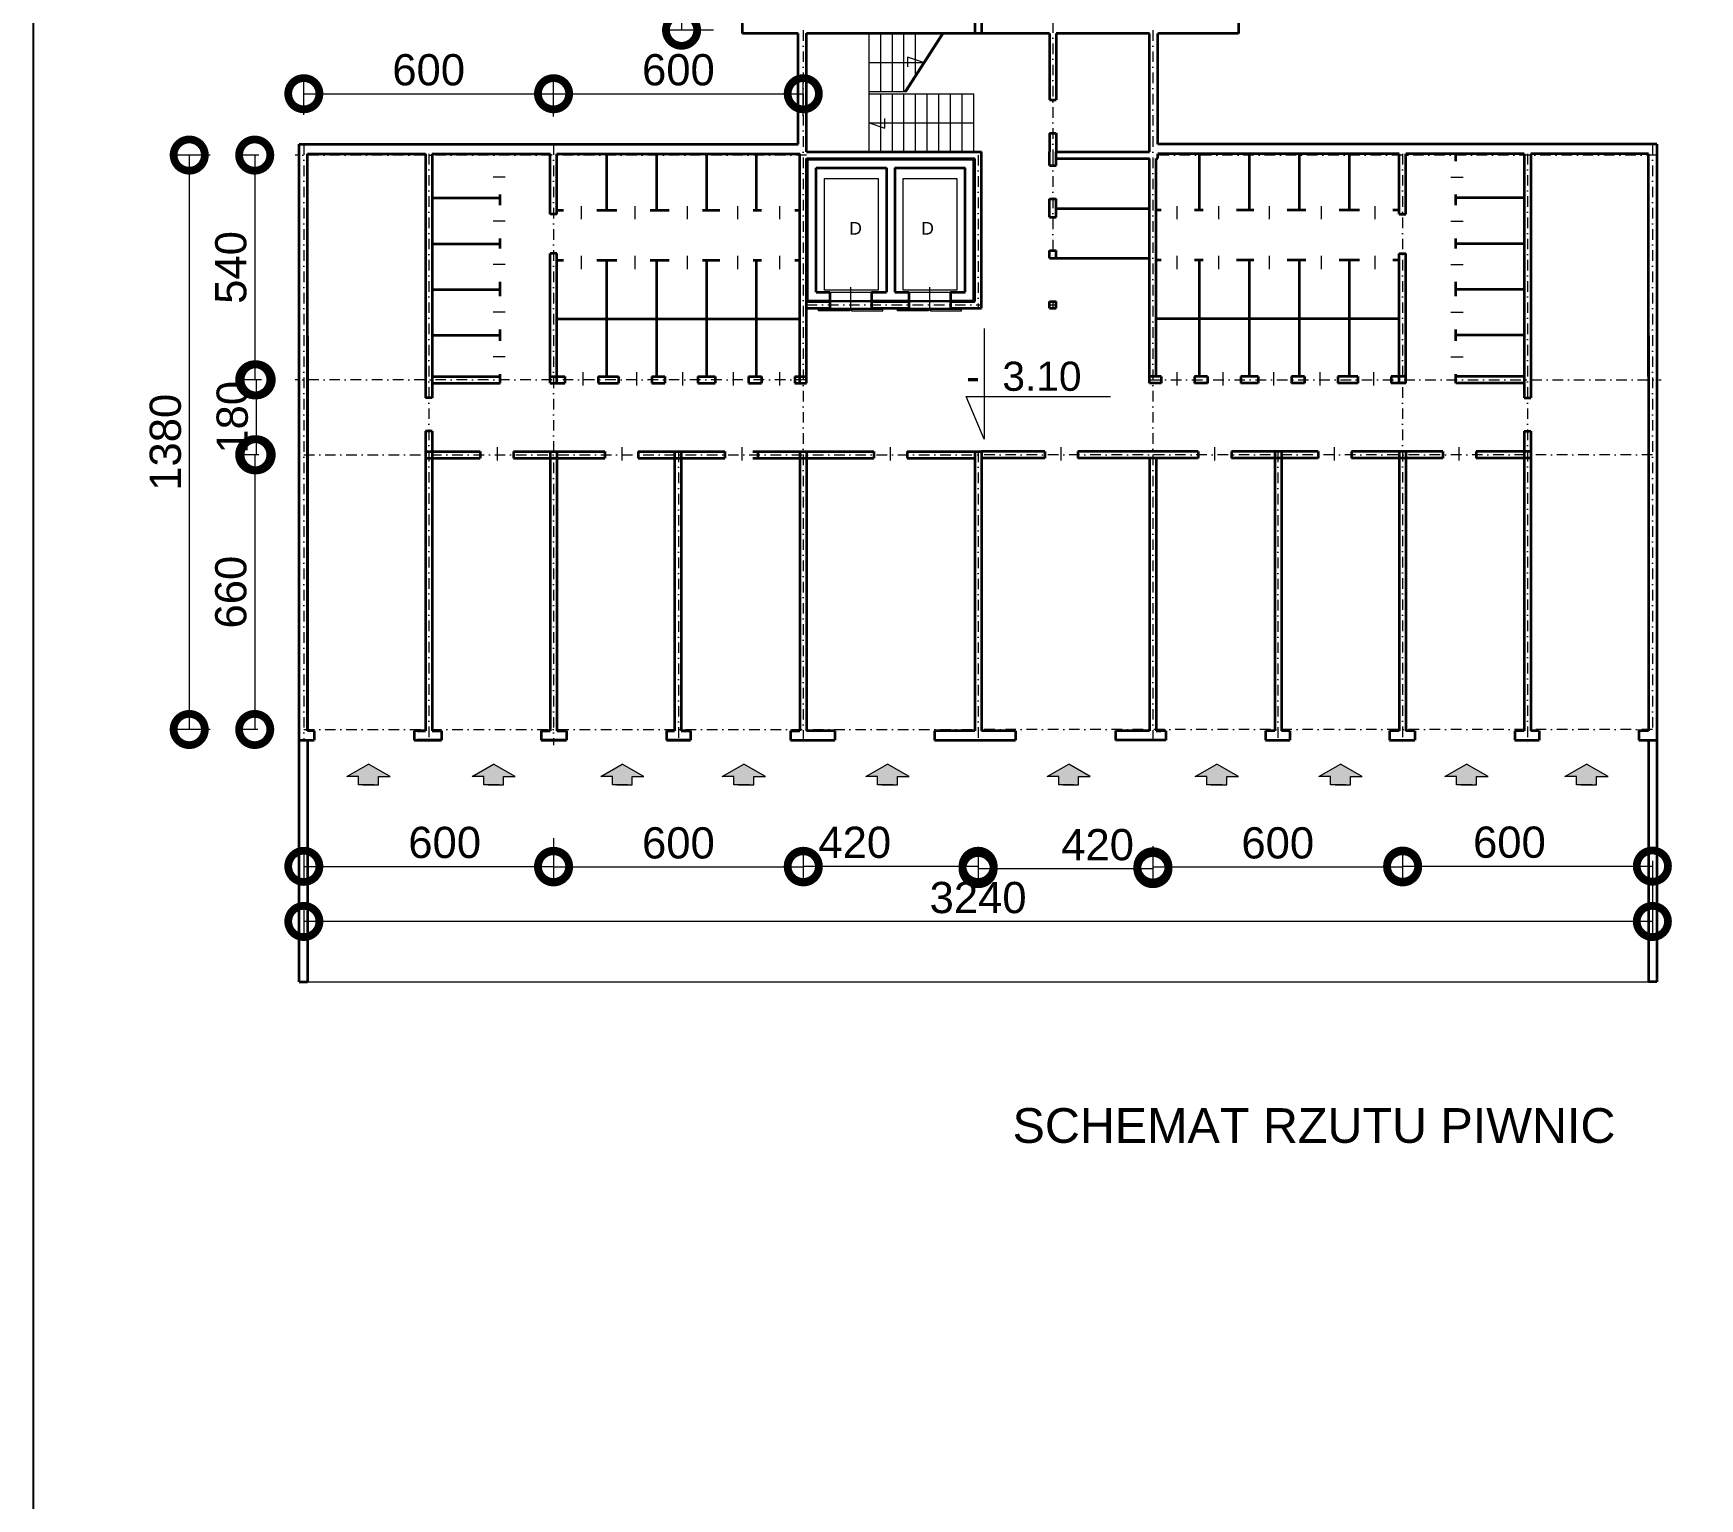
# Model space of a CAD drawing. Header units: millimetres. Extents: x 1319 to 32981, y -1505 to 15285.
# Drawn here: x 22990 to 25392, y 11780 to 13892 of the extents above; entities that cross this region are included whole.
import ezdxf

# ---------------------------------------------------------------- set-up
doc = ezdxf.new("R2010")
doc.units = ezdxf.units.MM
doc.header["$MEASUREMENT"] = 0
doc.header["$PDMODE"] = 2
doc.linetypes.add('DASHDOTX2', pattern=[50.8, 25.4, -12.7, 0, -12.7])
doc.layers.get('0').update_dxf_attribs({"lineweight": 5})
for name, color, linetype, lineweight in [('Okna c.', 7, 'Continuous', 5), ('OPIS', 7, 'Continuous', 9), ('Osie', 1, 'DASHDOTX2', 5), ('Scianki', 34, 'Continuous', 25), ('Urządzenia', 160, 'Continuous', 5), ('Wymiary', 102, 'Continuous', 9), ('Ściany k.', 7, 'Continuous', 35)]:
    doc.layers.add(name, color=color, linetype=linetype, lineweight=lineweight)
doc.layers.add('Ramka', color=7, linetype='Continuous', plot=False)
doc.styles.get("Standard").update_dxf_attribs({"font": 'ARIAL.TTF'})
doc.dimstyles.new('ISO-25', dxfattribs={"dimscale": 20, "dimtxt": 2.5, "dimasz": 5, "dimexe": 1.25, "dimexo": 0.625, "dimtad": 1, "dimtxsty": 'Standard', "dimblk": 'DOTSMALL', "dimcen": 2.5, "dimadec": 0, "dimazin": 0, "dimtfac": 1, "dimtmove": 0, "dimatfit": 3, "dimfxl": 0, "dimarcsym": 0})

# ---------------------------------------------------------------- blocks, each defined once
blk = doc.blocks.new('_DotSmall')
at = {"color": 0, "const_width": 0.5}
blk.add_lwpolyline([(-0.0625, 0, 1), (0.0625, 0, 1)], format="xyb", close=True, dxfattribs=at)
blk = doc.blocks.new('*D90')
at = {"layer": 'Defpoints', "color": 0}
for p in [(36449.5, 11381), (36388.3, 10781), (36483.8, 10781)]:
    blk.add_point(p, dxfattribs=at)
at = {"layer": 'Wymiary', "color": 0, "lineweight": -2}
for p, q in [((36430.7, 11381), (36350.8, 11381)), ((36388.3, 11381), (36388.3, 10781)), ((36465, 10781), (36350.8, 10781))]:
    blk.add_line(p, q, dxfattribs=at)
at = {"layer": 'Wymiary', "color": 0, "lineweight": -2, "xscale": 150, "yscale": 150, "zscale": 150}
for p, rotation in [((36388.3, 11381), 90), ((36388.3, 10781), 270)]:
    blk.add_blockref('_DotSmall', p, dxfattribs=dict(at, rotation=rotation))
at = {"layer": 'Wymiary', "color": 0, "insert": (36331.3, 11081), "char_height": 75, "attachment_point": 5, "rotation": 90}
blk.add_mtext('600', dxfattribs=at)
blk = doc.blocks.new('*D92')
at = {"layer": 'Defpoints', "color": 0}
for p in [(36080.7, 10628.4), (35480.7, 10558.8), (36080.7, 10554.8)]:
    blk.add_point(p, dxfattribs=at)
at = {"layer": 'Wymiary', "color": 0, "lineweight": -2}
for p, q in [((35480.7, 10577.5), (35480.7, 10665.9)), ((36080.7, 10573.5), (36080.7, 10665.9)), ((35480.7, 10628.4), (36080.7, 10628.4))]:
    blk.add_line(p, q, dxfattribs=at)
at = {"layer": 'Wymiary', "color": 0, "lineweight": -2, "xscale": 150, "yscale": 150, "zscale": 150, "rotation": 180}
blk.add_blockref('_DotSmall', (35480.7, 10628.4), dxfattribs=at)
at = {"layer": 'Wymiary', "color": 0, "lineweight": -2, "xscale": 150, "yscale": 150, "zscale": 150}
blk.add_blockref('_DotSmall', (36080.7, 10628.4), dxfattribs=at)
at = {"layer": 'Wymiary', "color": 0, "insert": (35780.7, 10685.5), "char_height": 75, "attachment_point": 5}
blk.add_mtext('600', dxfattribs=at)
blk = doc.blocks.new('*D93')
at = {"layer": 'Defpoints', "color": 0}
for p in [(36680.7, 10628.4), (36080.7, 10554.8), (36680.7, 10556.8)]:
    blk.add_point(p, dxfattribs=at)
at = {"layer": 'Wymiary', "color": 0, "lineweight": -2}
for p, q in [((36080.7, 10573.5), (36080.7, 10665.9)), ((36680.7, 10575.5), (36680.7, 10665.9)), ((36080.7, 10628.4), (36680.7, 10628.4))]:
    blk.add_line(p, q, dxfattribs=at)
at = {"layer": 'Wymiary', "color": 0, "lineweight": -2, "xscale": 150, "yscale": 150, "zscale": 150, "rotation": 180}
blk.add_blockref('_DotSmall', (36080.7, 10628.4), dxfattribs=at)
at = {"layer": 'Wymiary', "color": 0, "lineweight": -2, "xscale": 150, "yscale": 150, "zscale": 150}
blk.add_blockref('_DotSmall', (36680.7, 10628.4), dxfattribs=at)
at = {"layer": 'Wymiary', "color": 0, "insert": (36380.7, 10685.5), "char_height": 75, "attachment_point": 5}
blk.add_mtext('600', dxfattribs=at)
blk = doc.blocks.new('*D94')
at = {"layer": 'Defpoints', "color": 0}
for p in [(36080.7, 8859.1), (35480.7, 8831.4), (36080.7, 8772.2)]:
    blk.add_point(p, dxfattribs=at)
at = {"layer": 'Wymiary', "color": 0, "lineweight": -2}
for p, q in [((35480.7, 8812.6), (35480.7, 8734.7)), ((36080.7, 8840.3), (36080.7, 8734.7)), ((35480.7, 8772.2), (36080.7, 8772.2))]:
    blk.add_line(p, q, dxfattribs=at)
at = {"layer": 'Wymiary', "color": 0, "lineweight": -2, "xscale": 150, "yscale": 150, "zscale": 150, "rotation": 180}
blk.add_blockref('_DotSmall', (35480.7, 8772.2), dxfattribs=at)
at = {"layer": 'Wymiary', "color": 0, "lineweight": -2, "xscale": 150, "yscale": 150, "zscale": 150}
blk.add_blockref('_DotSmall', (36080.7, 8772.2), dxfattribs=at)
at = {"layer": 'Wymiary', "color": 0, "insert": (35819.1, 8829.2), "char_height": 75, "attachment_point": 5}
blk.add_mtext('600', dxfattribs=at)
blk = doc.blocks.new('*D95')
at = {"layer": 'Defpoints', "color": 0}
for p in [(38720.7, 8746.5), (35480.7, 8704.8), (35480.7, 8639.8)]:
    blk.add_point(p, dxfattribs=at)
at = {"layer": 'Wymiary', "color": 0, "lineweight": -2}
for p, q in [((38720.7, 8727.8), (38720.7, 8602.3)), ((35480.7, 8686.1), (35480.7, 8602.3)), ((38720.7, 8639.8), (35480.7, 8639.8))]:
    blk.add_line(p, q, dxfattribs=at)
at = {"layer": 'Wymiary', "color": 0, "lineweight": -2, "xscale": 150, "yscale": 150, "zscale": 150, "rotation": 180}
blk.add_blockref('_DotSmall', (35480.7, 8639.8), dxfattribs=at)
at = {"layer": 'Wymiary', "color": 0, "lineweight": -2, "xscale": 150, "yscale": 150, "zscale": 150}
blk.add_blockref('_DotSmall', (38720.7, 8639.8), dxfattribs=at)
at = {"layer": 'Wymiary', "color": 0, "insert": (37100.7, 8696.8), "char_height": 75, "attachment_point": 5}
blk.add_mtext('3240', dxfattribs=at)
blk = doc.blocks.new('*D96')
at = {"layer": 'Defpoints', "color": 0}
for p in [(36680.7, 8837.6), (37100.7, 8837.6), (37100.7, 8772.3)]:
    blk.add_point(p, dxfattribs=at)
at = {"layer": 'Wymiary', "color": 0, "lineweight": -2}
for p, q in [((36680.7, 8818.8), (36680.7, 8734.8)), ((37100.7, 8818.9), (37100.7, 8734.8)), ((36680.7, 8772.3), (37100.7, 8772.3))]:
    blk.add_line(p, q, dxfattribs=at)
at = {"layer": 'Wymiary', "color": 0, "lineweight": -2, "xscale": 150, "yscale": 150, "zscale": 150, "rotation": 180}
blk.add_blockref('_DotSmall', (36680.7, 8772.3), dxfattribs=at)
at = {"layer": 'Wymiary', "color": 0, "lineweight": -2, "xscale": 150, "yscale": 150, "zscale": 150}
blk.add_blockref('_DotSmall', (37100.7, 8772.3), dxfattribs=at)
at = {"layer": 'Wymiary', "color": 0, "insert": (36804.4, 8829.4), "char_height": 75, "attachment_point": 5}
blk.add_mtext('420', dxfattribs=at)
blk = doc.blocks.new('*D97')
at = {"layer": 'Defpoints', "color": 0}
for p in [(36080.7, 8859.1), (36680.7, 8837.6), (36680.7, 8771)]:
    blk.add_point(p, dxfattribs=at)
at = {"layer": 'Wymiary', "color": 0, "lineweight": -2}
for p, q in [((36080.7, 8840.3), (36080.7, 8733.5)), ((36680.7, 8818.8), (36680.7, 8733.5)), ((36080.7, 8771), (36680.7, 8771))]:
    blk.add_line(p, q, dxfattribs=at)
at = {"layer": 'Wymiary', "color": 0, "lineweight": -2, "xscale": 150, "yscale": 150, "zscale": 150, "rotation": 180}
blk.add_blockref('_DotSmall', (36080.7, 8771), dxfattribs=at)
at = {"layer": 'Wymiary', "color": 0, "lineweight": -2, "xscale": 150, "yscale": 150, "zscale": 150}
blk.add_blockref('_DotSmall', (36680.7, 8771), dxfattribs=at)
at = {"layer": 'Wymiary', "color": 0, "insert": (36380.7, 8828.1), "char_height": 75, "attachment_point": 5}
blk.add_mtext('600', dxfattribs=at)
blk = doc.blocks.new('*D98')
at = {"layer": 'Defpoints', "color": 0}
for p in [(38120.7, 8837.6), (38720.7, 8804.5), (38720.7, 8772.8)]:
    blk.add_point(p, dxfattribs=at)
at = {"layer": 'Wymiary', "color": 0, "lineweight": -2}
for p, q in [((38120.7, 8818.9), (38120.7, 8735.3)), ((38120.7, 8772.8), (38720.7, 8772.8)), ((38720.7, 8785.8), (38720.7, 8735.3))]:
    blk.add_line(p, q, dxfattribs=at)
at = {"layer": 'Wymiary', "color": 0, "lineweight": -2, "xscale": 150, "yscale": 150, "zscale": 150, "rotation": 180}
blk.add_blockref('_DotSmall', (38120.7, 8772.8), dxfattribs=at)
at = {"layer": 'Wymiary', "color": 0, "lineweight": -2, "xscale": 150, "yscale": 150, "zscale": 150}
blk.add_blockref('_DotSmall', (38720.7, 8772.8), dxfattribs=at)
at = {"layer": 'Wymiary', "color": 0, "insert": (38377.3, 8829.8), "char_height": 75, "attachment_point": 5}
blk.add_mtext('600', dxfattribs=at)
blk = doc.blocks.new('*D99')
at = {"layer": 'Defpoints', "color": 0}
for p in [(37520.7, 8839.4), (38120.7, 8837.6), (38120.7, 8771)]:
    blk.add_point(p, dxfattribs=at)
at = {"layer": 'Wymiary', "color": 0, "lineweight": -2}
for p, q in [((37520.7, 8820.7), (37520.7, 8733.5)), ((38120.7, 8818.9), (38120.7, 8733.5)), ((37520.7, 8771), (38120.7, 8771))]:
    blk.add_line(p, q, dxfattribs=at)
at = {"layer": 'Wymiary', "color": 0, "lineweight": -2, "xscale": 150, "yscale": 150, "zscale": 150, "rotation": 180}
blk.add_blockref('_DotSmall', (37520.7, 8771), dxfattribs=at)
at = {"layer": 'Wymiary', "color": 0, "lineweight": -2, "xscale": 150, "yscale": 150, "zscale": 150}
blk.add_blockref('_DotSmall', (38120.7, 8771), dxfattribs=at)
at = {"layer": 'Wymiary', "color": 0, "insert": (37820.7, 8828.1), "char_height": 75, "attachment_point": 5}
blk.add_mtext('600', dxfattribs=at)
blk = doc.blocks.new('*D100')
at = {"layer": 'Defpoints', "color": 0}
for p in [(37100.7, 8837.6), (37520.7, 8839.4), (37520.7, 8766.7)]:
    blk.add_point(p, dxfattribs=at)
at = {"layer": 'Wymiary', "color": 0, "lineweight": -2}
for p, q in [((37100.7, 8818.9), (37100.7, 8729.2)), ((37520.7, 8820.7), (37520.7, 8729.2)), ((37100.7, 8766.7), (37520.7, 8766.7))]:
    blk.add_line(p, q, dxfattribs=at)
at = {"layer": 'Wymiary', "color": 0, "lineweight": -2, "xscale": 150, "yscale": 150, "zscale": 150, "rotation": 180}
blk.add_blockref('_DotSmall', (37100.7, 8766.7), dxfattribs=at)
at = {"layer": 'Wymiary', "color": 0, "lineweight": -2, "xscale": 150, "yscale": 150, "zscale": 150}
blk.add_blockref('_DotSmall', (37520.7, 8766.7), dxfattribs=at)
at = {"layer": 'Wymiary', "color": 0, "insert": (37387.8, 8823.8), "char_height": 75, "attachment_point": 5}
blk.add_mtext('420', dxfattribs=at)
blk = doc.blocks.new('*D104')
at = {"layer": 'Defpoints', "color": 0}
for p in [(35391.2, 9761), (35362.7, 9101), (35388.6, 9101)]:
    blk.add_point(p, dxfattribs=at)
at = {"layer": 'Wymiary', "color": 0, "lineweight": -2}
for p, q in [((35372.4, 9761), (35325.2, 9761)), ((35362.7, 9761), (35362.7, 9101)), ((35369.9, 9101), (35325.2, 9101))]:
    blk.add_line(p, q, dxfattribs=at)
at = {"layer": 'Wymiary', "color": 0, "lineweight": -2, "xscale": 150, "yscale": 150, "zscale": 150}
for p, rotation in [((35362.7, 9761), 90), ((35362.7, 9101), 270)]:
    blk.add_blockref('_DotSmall', p, dxfattribs=dict(at, rotation=rotation))
at = {"layer": 'Wymiary', "color": 0, "insert": (35305.7, 9431), "char_height": 75, "attachment_point": 5, "rotation": 90}
blk.add_mtext('660', dxfattribs=at)
blk = doc.blocks.new('*D105')
at = {"layer": 'Defpoints', "color": 0}
for p in [(35274.6, 10481), (35205.4, 9101), (35274.6, 9101)]:
    blk.add_point(p, dxfattribs=at)
at = {"layer": 'Wymiary', "color": 0, "lineweight": -2}
for p, q in [((35255.9, 10481), (35167.9, 10481)), ((35205.4, 10481), (35205.4, 9101)), ((35255.9, 9101), (35167.9, 9101))]:
    blk.add_line(p, q, dxfattribs=at)
at = {"layer": 'Wymiary', "color": 0, "lineweight": -2, "xscale": 150, "yscale": 150, "zscale": 150}
for p, rotation in [((35205.4, 10481), 90), ((35205.4, 9101), 270)]:
    blk.add_blockref('_DotSmall', p, dxfattribs=dict(at, rotation=rotation))
at = {"layer": 'Wymiary', "color": 0, "insert": (35148.4, 9791), "char_height": 75, "attachment_point": 5, "rotation": 90}
blk.add_mtext('1380', dxfattribs=at)
blk = doc.blocks.new('*D106')
at = {"layer": 'Defpoints', "color": 0}
for p in [(35391.6, 10481), (35362.7, 9941), (35397.5, 9941)]:
    blk.add_point(p, dxfattribs=at)
at = {"layer": 'Wymiary', "color": 0, "lineweight": -2}
for p, q in [((35372.8, 10481), (35325.2, 10481)), ((35362.7, 10481), (35362.7, 9941)), ((35378.7, 9941), (35325.2, 9941))]:
    blk.add_line(p, q, dxfattribs=at)
at = {"layer": 'Wymiary', "color": 0, "lineweight": -2, "xscale": 150, "yscale": 150, "zscale": 150}
for p, rotation in [((35362.7, 10481), 90), ((35362.7, 9941), 270)]:
    blk.add_blockref('_DotSmall', p, dxfattribs=dict(at, rotation=rotation))
at = {"layer": 'Wymiary', "color": 0, "insert": (35305.7, 10211), "char_height": 75, "attachment_point": 5, "rotation": 90}
blk.add_mtext('540', dxfattribs=at)
blk = doc.blocks.new('*D107')
at = {"layer": 'Defpoints', "color": 0}
for p in [(35397.5, 9941), (35366.2, 9761), (35391.2, 9761)]:
    blk.add_point(p, dxfattribs=at)
at = {"layer": 'Wymiary', "color": 0, "lineweight": -2}
for p, q in [((35378.7, 9941), (35328.7, 9941)), ((35366.2, 9941), (35366.2, 9761)), ((35372.4, 9761), (35328.7, 9761))]:
    blk.add_line(p, q, dxfattribs=at)
at = {"layer": 'Wymiary', "color": 0, "lineweight": -2, "xscale": 150, "yscale": 150, "zscale": 150}
for p, rotation in [((35366.2, 9941), 90), ((35366.2, 9761), 270)]:
    blk.add_blockref('_DotSmall', p, dxfattribs=dict(at, rotation=rotation))
at = {"layer": 'Wymiary', "color": 0, "insert": (35309.1, 9851), "char_height": 75, "attachment_point": 5, "rotation": 90}
blk.add_mtext('180', dxfattribs=at)
blk = doc.blocks.new('PIWNICE')
at = {"layer": 'Urządzenia'}
for points in [[(35659.85, 8988.395), (35687.901, 8988.395), (35635.994, 9018.034), (35584.086, 8988.395), (35612.138, 8988.395), (35612.138, 8967.795), (35649.307, 8967.795), (35659.85, 8967.795)], [(35960.609, 8988.395), (35988.66, 8988.395), (35936.752, 9018.034), (35884.845, 8988.395), (35912.896, 8988.395), (35912.896, 8967.795), (35950.066, 8967.795), (35960.609, 8967.795)], [(36269.664, 8988.395), (36297.715, 8988.395), (36245.808, 9018.034), (36193.901, 8988.395), (36221.952, 8988.395), (36221.952, 8967.795), (36259.122, 8967.795), (36269.664, 8967.795)], [(36561.711, 8988.395), (36589.762, 8988.395), (36537.855, 9018.034), (36485.948, 8988.395), (36513.999, 8988.395), (36513.999, 8967.795), (36551.169, 8967.795), (36561.711, 8967.795)], [(36906.857, 8988.395), (36934.909, 8988.395), (36883.001, 9018.034), (36831.094, 8988.395), (36859.145, 8988.395), (36859.145, 8967.795), (36896.315, 8967.795), (36906.857, 8967.795)], [(37342.273, 8988.395), (37370.324, 8988.395), (37318.417, 9018.034), (37266.51, 8988.395), (37294.561, 8988.395), (37294.561, 8967.795), (37331.731, 8967.795), (37342.273, 8967.795)], [(37698.039, 8988.395), (37726.09, 8988.395), (37674.183, 9018.034), (37622.276, 8988.395), (37650.327, 8988.395), (37650.327, 8967.795), (37687.497, 8967.795), (37698.039, 8967.795)], [(37995.396, 8988.395), (38023.447, 8988.395), (37971.54, 9018.034), (37919.633, 8988.395), (37947.684, 8988.395), (37947.684, 8967.795), (37984.854, 8967.795), (37995.396, 8967.795)], [(38298.063, 8988.395), (38326.114, 8988.395), (38274.207, 9018.034), (38222.3, 8988.395), (38250.351, 8988.395), (38250.351, 8967.795), (38287.521, 8967.795), (38298.063, 8967.795)], [(38586.377, 8988.395), (38614.428, 8988.395), (38562.521, 9018.034), (38510.613, 8988.395), (38538.664, 8988.395), (38538.664, 8967.795), (38575.834, 8967.795), (38586.377, 8967.795)]]:
    blk.add_hatch(color=256, dxfattribs=at).paths.add_polyline_path(points)
at = {"layer": 'Okna c.'}
for p, q in [((36838.668, 10488.982), (36838.668, 10772.982)), ((36866.668, 10633.982), (36866.668, 10772.982)), ((36894.668, 10633.982), (36894.668, 10772.982)), ((36922.668, 10633.982), (36922.668, 10772.982)), ((36924.366, 10633.982), (37014.366, 10772.982)), ((36928.668, 10633.982), (37018.668, 10772.982)), ((36950.668, 10667.96), (36950.668, 10772.982)), ((36838.668, 10703.482), (36969.366, 10703.482)), ((36931.312, 10716.537), (36931.312, 10693.31)), ((36969.366, 10703.482), (36931.312, 10716.537)), ((36838.668, 10633.982), (36928.668, 10633.982)), ((36838.668, 10627.982), (37090.668, 10627.982)), ((36866.668, 10488.982), (36866.668, 10627.982)), ((36894.668, 10488.982), (36894.668, 10627.982)), ((36922.668, 10488.982), (36922.668, 10627.982)), ((36950.668, 10488.982), (36950.668, 10627.982)), ((36978.668, 10488.982), (36978.668, 10627.982)), ((37006.668, 10488.982), (37006.668, 10627.982)), ((37034.668, 10488.982), (37034.668, 10627.982)), ((37062.668, 10488.982), (37062.668, 10627.982)), ((37090.668, 10488.982), (37090.668, 10627.982)), ((36838.668, 10558.482), (37090.668, 10558.482)), ((36838.668, 10558.482), (36876.722, 10545.428)), ((36876.722, 10545.428), (36876.722, 10568.655))]:
    blk.add_line(p, q, dxfattribs=at)
at = {"layer": 'Okna c.', "color": 5}
for p, q in [((35964.436, 10427.765), (35935.537, 10427.765)), ((38236.9, 10427.765), (38265.799, 10427.765)), ((36147.445, 10358.573), (36147.445, 10326.929)), ((36276.148, 10358.573), (36276.148, 10326.929)), ((36401.325, 10358.573), (36401.325, 10326.929)), ((36522.975, 10358.573), (36522.975, 10326.929)), ((36623.469, 10358.573), (36623.469, 10326.929)), ((37577.867, 10358.573), (37577.867, 10326.929)), ((37678.361, 10358.573), (37678.361, 10326.929)), ((37800.011, 10358.573), (37800.011, 10326.929)), ((37925.188, 10358.573), (37925.188, 10326.929)), ((38053.891, 10358.573), (38053.891, 10326.929)), ((35964.436, 10322.097), (35935.537, 10322.097)), ((38236.9, 10322.097), (38265.799, 10322.097)), ((35964.436, 10218.19), (35935.537, 10218.19)), ((36147.445, 10238.573), (36147.445, 10206.929)), ((36276.148, 10238.573), (36276.148, 10206.929)), ((36401.325, 10238.573), (36401.325, 10206.929)), ((36522.975, 10238.573), (36522.975, 10206.929)), ((36623.469, 10238.573), (36623.469, 10206.929)), ((37577.867, 10238.573), (37577.867, 10206.929)), ((37678.361, 10238.573), (37678.361, 10206.929)), ((37800.011, 10238.573), (37800.011, 10206.929)), ((37925.188, 10238.573), (37925.188, 10206.929)), ((38053.891, 10238.573), (38053.891, 10206.929)), ((38236.9, 10218.19), (38265.799, 10218.19)), ((35964.436, 10103.717), (35935.537, 10103.717)), ((38236.9, 10103.717), (38265.799, 10103.717)), ((35964.436, 9996.288), (35935.537, 9996.288)), ((38236.9, 9996.288), (38265.799, 9996.288)), ((36150.971, 9959.18), (36150.971, 9927.536)), ((36279.674, 9959.18), (36279.674, 9927.536)), ((36390.746, 9959.18), (36390.746, 9927.536)), ((36512.397, 9959.18), (36512.397, 9927.536)), ((36623.469, 9959.18), (36623.469, 9927.536)), ((37577.867, 9959.18), (37577.867, 9927.536)), ((37688.939, 9959.18), (37688.939, 9927.536)), ((37810.59, 9959.18), (37810.59, 9927.536)), ((37921.662, 9959.18), (37921.662, 9927.536)), ((38050.365, 9959.18), (38050.365, 9927.536)), ((35945.312, 9779.18), (35945.312, 9747.536)), ((36244.845, 9779.18), (36244.845, 9747.536)), ((36533.002, 9779.18), (36533.002, 9747.536)), ((36889.214, 9779.18), (36889.214, 9747.536)), ((37299.52, 9779.18), (37299.52, 9747.536)), ((37668.334, 9779.18), (37668.334, 9747.536)), ((37956.491, 9779.18), (37956.491, 9747.536)), ((38256.024, 9779.18), (38256.024, 9747.536))]:
    blk.add_line(p, q, dxfattribs=at)
at = {"layer": 'Osie'}
for p, q in [((37280.668, 10952.982), (37280.668, 10480.982)), ((36680.668, 10780.982), (36680.668, 9062.982)), ((37520.668, 10780.982), (37520.668, 9062.982)), ((35480.668, 10506.982), (35480.668, 9074.982)), ((36080.668, 10506.982), (36080.668, 9062.982)), ((38720.668, 10506.982), (38720.668, 9105.982)), ((36688.668, 10480.982), (35459.668, 10480.982)), ((35780.668, 10483.982), (35780.668, 9062.982)), ((37100.668, 10480.982), (37100.668, 10112.982)), ((37280.668, 10480.982), (37280.668, 10232.982)), ((38731.668, 10480.982), (37513.626, 10480.982)), ((38120.668, 10483.982), (38120.668, 9062.982)), ((38420.668, 10483.982), (38420.668, 9062.982)), ((36688.668, 10120.982), (37108.668, 10120.982)), ((37272.668, 10120.982), (37288.668, 10120.982)), ((37280.668, 10128.982), (37280.668, 10112.982)), ((36688.668, 9940.982), (35459.668, 9940.982)), ((37512.668, 9940.982), (38741.668, 9940.982)), ((36380.668, 9768.982), (36380.668, 9062.982)), ((37100.668, 9768.982), (37100.668, 9062.982)), ((37820.668, 9768.982), (37820.668, 9062.982)), ((35480.668, 9760.982), (37108.668, 9760.982)), ((38720.668, 9760.982), (37092.668, 9760.982)), ((35480.668, 9100.982), (37092.668, 9100.982)), ((38720.668, 9100.982), (37108.668, 9100.982))]:
    blk.add_line(p, q, dxfattribs=at)
at = {"layer": 'Scianki'}
for p, q in [((36691.668, 10131.982), (36691.668, 10469.982)), ((36691.668, 10469.982), (37089.668, 10469.982)), ((37089.668, 10131.982), (37089.668, 10469.982)), ((36691.668, 10131.982), (36744.476, 10131.982)), ((36844.476, 10131.982), (36934.016, 10131.982)), ((37034.016, 10131.982), (37089.668, 10131.982))]:
    blk.add_line(p, q, dxfattribs=at)
at = {"layer": 'Urządzenia'}
for p, q in [((36744.476, 10151.982), (36844.476, 10151.982)), ((36744.476, 10131.982), (36844.476, 10131.982)), ((36794.476, 10163.366), (36794.476, 10107.77)), ((36934.016, 10151.982), (37034.016, 10151.982)), ((36934.016, 10131.982), (37034.016, 10131.982)), ((36984.016, 10163.366), (36984.016, 10107.77)), ((36744.476, 10128.982), (36844.476, 10128.982)), ((36744.476, 10112.982), (36844.476, 10112.982)), ((36934.016, 10128.982), (37034.016, 10128.982)), ((36934.016, 10112.982), (37034.016, 10112.982)), ((37115.224, 10064.471), (37115.224, 9798.367)), ((37072.248, 9901.375), (37418.924, 9901.375)), ((37115.224, 9798.367), (37072.248, 9901.375)), ((35584.086, 8988.395), (35635.994, 9018.034)), ((35687.901, 8988.395), (35635.994, 9018.034)), ((35884.845, 8988.395), (35936.752, 9018.034)), ((35988.66, 8988.395), (35936.752, 9018.034)), ((36193.901, 8988.395), (36245.808, 9018.034)), ((36297.715, 8988.395), (36245.808, 9018.034)), ((36485.948, 8988.395), (36537.855, 9018.034)), ((36589.762, 8988.395), (36537.855, 9018.034)), ((36831.094, 8988.395), (36883.001, 9018.034)), ((36934.909, 8988.395), (36883.001, 9018.034)), ((37266.51, 8988.395), (37318.417, 9018.034)), ((37370.324, 8988.395), (37318.417, 9018.034)), ((37622.276, 8988.395), (37674.183, 9018.034)), ((37726.09, 8988.395), (37674.183, 9018.034)), ((37919.633, 8988.395), (37971.54, 9018.034)), ((38023.447, 8988.395), (37971.54, 9018.034)), ((38222.3, 8988.395), (38274.207, 9018.034)), ((38326.114, 8988.395), (38274.207, 9018.034)), ((38510.613, 8988.395), (38562.521, 9018.034)), ((38614.428, 8988.395), (38562.521, 9018.034)), ((35612.138, 8988.395), (35584.086, 8988.395)), ((35612.138, 8967.795), (35612.138, 8988.395)), ((35659.85, 8967.795), (35659.85, 8988.395)), ((35659.85, 8988.395), (35687.901, 8988.395)), ((35912.896, 8988.395), (35884.845, 8988.395)), ((35912.896, 8967.795), (35912.896, 8988.395)), ((35960.609, 8967.795), (35960.609, 8988.395)), ((35960.609, 8988.395), (35988.66, 8988.395)), ((36221.952, 8988.395), (36193.901, 8988.395)), ((36221.952, 8967.795), (36221.952, 8988.395)), ((36269.664, 8967.795), (36269.664, 8988.395)), ((36269.664, 8988.395), (36297.715, 8988.395)), ((36513.999, 8988.395), (36485.948, 8988.395)), ((36513.999, 8967.795), (36513.999, 8988.395)), ((36561.711, 8967.795), (36561.711, 8988.395)), ((36561.711, 8988.395), (36589.762, 8988.395)), ((36859.145, 8988.395), (36831.094, 8988.395)), ((36859.145, 8967.795), (36859.145, 8988.395)), ((36906.857, 8967.795), (36906.857, 8988.395)), ((36906.857, 8988.395), (36934.909, 8988.395)), ((37294.561, 8988.395), (37266.51, 8988.395)), ((37294.561, 8967.795), (37294.561, 8988.395)), ((37342.273, 8967.795), (37342.273, 8988.395)), ((37342.273, 8988.395), (37370.324, 8988.395)), ((37650.327, 8988.395), (37622.276, 8988.395)), ((37650.327, 8967.795), (37650.327, 8988.395)), ((37698.039, 8967.795), (37698.039, 8988.395)), ((37698.039, 8988.395), (37726.09, 8988.395)), ((37947.684, 8988.395), (37919.633, 8988.395)), ((37947.684, 8967.795), (37947.684, 8988.395)), ((37995.396, 8967.795), (37995.396, 8988.395)), ((37995.396, 8988.395), (38023.447, 8988.395)), ((38250.351, 8988.395), (38222.3, 8988.395)), ((38250.351, 8967.795), (38250.351, 8988.395)), ((38298.063, 8967.795), (38298.063, 8988.395)), ((38298.063, 8988.395), (38326.114, 8988.395)), ((38538.664, 8988.395), (38510.613, 8988.395)), ((38538.664, 8967.795), (38538.664, 8988.395)), ((38586.377, 8967.795), (38586.377, 8988.395)), ((38586.377, 8988.395), (38614.428, 8988.395)), ((35649.307, 8967.795), (35612.138, 8967.795)), ((35622.68, 8967.795), (35659.85, 8967.795)), ((35950.066, 8967.795), (35912.896, 8967.795)), ((35923.439, 8967.795), (35960.609, 8967.795)), ((36259.122, 8967.795), (36221.952, 8967.795)), ((36232.494, 8967.795), (36269.664, 8967.795)), ((36551.169, 8967.795), (36513.999, 8967.795)), ((36524.541, 8967.795), (36561.711, 8967.795)), ((36896.315, 8967.795), (36859.145, 8967.795)), ((36869.688, 8967.795), (36906.857, 8967.795)), ((37331.731, 8967.795), (37294.561, 8967.795)), ((37305.103, 8967.795), (37342.273, 8967.795)), ((37687.497, 8967.795), (37650.327, 8967.795)), ((37660.869, 8967.795), (37698.039, 8967.795)), ((37984.854, 8967.795), (37947.684, 8967.795)), ((37958.226, 8967.795), (37995.396, 8967.795)), ((38287.521, 8967.795), (38250.351, 8967.795)), ((38260.893, 8967.795), (38298.063, 8967.795)), ((38575.834, 8967.795), (38538.664, 8967.795)), ((38549.207, 8967.795), (38586.377, 8967.795)), ((35489.668, 8494.982), (38711.668, 8494.982))]:
    blk.add_line(p, q, dxfattribs=at)
for points in [[(36731.735, 10424.96), (36860.848, 10424.96), (36860.848, 10156.565), (36731.735, 10156.565)], [(36920.735, 10424.96), (37049.848, 10424.96), (37049.848, 10156.565), (36920.735, 10156.565)], [(36717.278, 10109.988), (36792.35, 10109.988), (36792.35, 10106.941), (36717.278, 10106.941)], [(36871.675, 10109.988), (36796.603, 10109.988), (36796.603, 10106.941), (36871.675, 10106.941)], [(36906.817, 10109.988), (36981.89, 10109.988), (36981.89, 10106.941), (36906.817, 10106.941)], [(37061.215, 10109.988), (36986.143, 10109.988), (36986.143, 10106.941), (37061.215, 10106.941)]]:
    blk.add_lwpolyline(points, close=True, dxfattribs=at)
at = {"layer": 'Ściany k.'}
for p, q in [((36534.668, 10772.982), (36534.668, 11811.982)), ((37726.668, 11111.062), (37726.668, 10772.982)), ((37092.668, 10952.982), (37092.668, 10772.982)), ((37108.668, 10952.982), (37108.668, 10772.982)), ((36668.668, 10772.982), (36534.668, 10772.982)), ((36668.668, 10506.982), (36668.668, 10772.982)), ((36688.668, 10768.982), (36688.668, 10773.982)), ((36688.668, 10488.982), (36688.668, 10772.982)), ((37272.668, 10772.982), (36688.668, 10772.982)), ((37272.668, 10772.982), (37272.668, 10614.007)), ((37288.668, 10772.982), (37288.668, 10614.007)), ((37512.668, 10772.982), (37288.668, 10772.982)), ((37512.668, 10488.982), (37512.668, 10772.982)), ((37726.668, 10772.982), (37532.668, 10772.982)), ((37532.668, 10513.14), (37532.668, 10772.982)), ((37272.668, 10614.007), (37288.668, 10614.007)), ((37272.668, 10534.007), (37272.668, 10488.982)), ((37272.668, 10534.007), (37288.668, 10534.007)), ((37288.668, 10534.007), (37288.668, 10488.982)), ((37512.668, 10488.982), (37512.668, 10534.007)), ((37532.668, 10506.982), (37532.668, 10534.007)), ((35469.668, 10506.982), (36668.668, 10506.982)), ((35469.668, 8494.982), (35469.668, 10506.982)), ((38731.668, 10506.982), (37532.668, 10506.982)), ((38731.668, 10506.982), (38731.668, 9791.987)), ((35489.668, 9097.982), (35489.668, 10483.982)), ((35489.668, 10483.982), (35772.668, 10483.982)), ((35772.668, 10483.982), (35772.668, 9897.788)), ((35788.668, 10483.982), (35788.668, 9897.788)), ((35788.668, 10483.982), (36072.668, 10483.982)), ((36072.668, 10338.785), (36072.668, 10483.982)), ((36088.668, 10338.785), (36088.668, 10483.982)), ((36088.668, 10483.982), (36672.668, 10483.982)), ((36208.668, 10348.375), (36208.668, 10483.982)), ((36328.668, 10348.375), (36328.668, 10483.982)), ((36448.668, 10348.375), (36448.668, 10483.982)), ((36568.668, 10348.375), (36568.668, 10483.982)), ((36672.668, 9932.982), (36672.668, 10483.982)), ((36672.668, 9948.982), (36672.668, 10472.982)), ((36688.668, 10488.982), (37108.668, 10488.982)), ((36688.668, 10112.982), (36688.668, 10472.982)), ((36688.668, 10128.982), (36688.668, 10472.982)), ((36688.668, 10472.982), (37092.668, 10472.982)), ((36711.668, 10151.982), (36711.668, 10449.982)), ((36711.668, 10449.982), (36880.668, 10449.982)), ((36880.668, 10449.982), (36880.668, 10151.982)), ((36900.668, 10449.982), (36900.668, 10151.982)), ((36900.668, 10449.982), (37069.668, 10449.982)), ((37069.668, 10151.982), (37069.668, 10449.982)), ((37092.668, 10128.982), (37092.668, 10472.982)), ((37108.668, 10112.982), (37108.668, 10488.982)), ((37272.668, 10455.945), (37272.668, 10488.982)), ((37272.668, 10455.945), (37288.668, 10455.945)), ((37288.668, 10488.982), (37512.668, 10488.982)), ((37288.668, 10455.945), (37288.668, 10488.982)), ((37288.668, 10472.982), (37512.668, 10472.982)), ((37467.708, 10488.982), (37512.668, 10488.982)), ((37467.708, 10472.982), (37512.668, 10472.982)), ((37512.668, 10128.982), (37512.668, 10472.982)), ((37528.668, 9948.982), (37528.668, 10472.982)), ((37528.668, 10472.982), (37532.668, 10472.982)), ((37532.668, 10472.982), (37532.668, 10483.982)), ((38112.668, 10483.982), (37532.668, 10483.982)), ((37632.668, 10348.375), (37632.668, 10483.982)), ((37752.668, 10348.375), (37752.668, 10483.982)), ((37872.668, 10348.375), (37872.668, 10483.982)), ((37992.668, 10348.375), (37992.668, 10483.982)), ((38112.668, 10338.785), (38112.668, 10483.982)), ((38128.668, 10338.785), (38128.668, 10483.982)), ((38412.668, 10483.982), (38128.668, 10483.982)), ((38248.668, 10466.046), (38248.668, 10483.982)), ((38412.668, 10483.982), (38412.668, 9897.788)), ((38711.668, 10483.982), (38428.668, 10483.982)), ((38428.668, 10483.982), (38428.668, 9897.788)), ((38711.668, 9948.982), (38711.668, 10483.982)), ((35788.668, 10378.071), (35952.668, 10378.071)), ((35952.668, 10360.378), (35952.668, 10386.063)), ((37272.668, 10375.945), (37288.668, 10375.945)), ((37272.668, 10331.627), (37272.668, 10375.945)), ((37288.668, 10331.627), (37288.668, 10375.945)), ((38248.668, 10360.378), (38248.668, 10386.063)), ((38412.668, 10378.071), (38248.668, 10378.071)), ((36088.668, 10338.785), (36072.668, 10338.785)), ((36088.668, 10348.375), (36104.413, 10348.375)), ((36184.404, 10348.375), (36233.107, 10348.375)), ((36313.107, 10348.375), (36358.284, 10348.375)), ((36438.283, 10348.375), (36479.934, 10348.375)), ((36559.934, 10348.375), (36580.438, 10348.375)), ((36660.428, 10348.375), (36672.668, 10348.375)), ((37272.668, 10331.627), (37288.668, 10331.627)), ((37288.668, 10352.982), (37512.668, 10352.982)), ((37540.908, 10348.375), (37528.668, 10348.375)), ((37641.402, 10348.375), (37620.898, 10348.375)), ((37763.053, 10348.375), (37721.402, 10348.375)), ((37888.229, 10348.375), (37843.052, 10348.375)), ((38016.932, 10348.375), (37968.229, 10348.375)), ((38112.668, 10348.375), (38096.923, 10348.375)), ((38112.668, 10338.785), (38128.668, 10338.785)), ((35788.668, 10268.071), (35952.668, 10268.071)), ((35952.668, 10256.472), (35952.668, 10280.392)), ((37272.668, 10251.627), (37288.668, 10251.627)), ((37272.668, 10232.982), (37272.668, 10251.627)), ((37288.668, 10232.982), (37288.668, 10251.627)), ((38248.668, 10256.472), (38248.668, 10280.392)), ((38412.668, 10268.071), (38248.668, 10268.071)), ((36072.668, 9932.982), (36072.668, 10244.486)), ((36088.668, 10244.486), (36072.668, 10244.486)), ((36088.668, 9932.982), (36088.668, 10244.486)), ((36088.668, 10228.375), (36104.413, 10228.375)), ((36184.404, 10228.375), (36233.107, 10228.375)), ((36208.668, 9948.982), (36208.668, 10228.375)), ((36313.107, 10228.375), (36358.284, 10228.375)), ((36328.668, 9948.982), (36328.668, 10228.375)), ((36438.283, 10228.375), (36479.934, 10228.375)), ((36448.668, 9948.982), (36448.668, 10228.375)), ((36559.934, 10228.375), (36580.438, 10228.375)), ((36568.668, 9948.982), (36568.668, 10228.375)), ((36660.428, 10228.375), (36672.668, 10228.375)), ((37272.668, 10232.982), (37512.668, 10232.982)), ((37540.908, 10228.375), (37528.668, 10228.375)), ((37641.402, 10228.375), (37620.898, 10228.375)), ((37632.668, 9948.982), (37632.668, 10228.375)), ((37763.053, 10228.375), (37721.402, 10228.375)), ((37752.668, 9948.982), (37752.668, 10228.375)), ((37888.229, 10228.375), (37843.052, 10228.375)), ((37872.668, 9948.982), (37872.668, 10228.375)), ((38016.932, 10228.375), (37968.229, 10228.375)), ((37992.668, 9948.982), (37992.668, 10228.375)), ((38112.668, 10228.375), (38096.923, 10228.375)), ((38112.668, 9932.982), (38112.668, 10244.486)), ((38112.668, 10244.486), (38128.668, 10244.486)), ((38128.668, 9932.982), (38128.668, 10244.486)), ((35952.668, 10141.998), (35952.668, 10176.472)), ((38248.668, 10141.998), (38248.668, 10176.472)), ((35788.668, 10158.071), (35952.668, 10158.071)), ((36711.668, 10151.982), (36744.476, 10151.982)), ((36744.476, 10151.982), (36744.476, 10112.982)), ((36844.476, 10151.982), (36880.668, 10151.982)), ((36844.476, 10151.982), (36844.476, 10112.982)), ((36900.668, 10151.982), (36934.016, 10151.982)), ((36934.016, 10151.982), (36934.016, 10112.982)), ((37034.016, 10151.982), (37034.016, 10112.982)), ((37034.016, 10151.982), (37069.668, 10151.982)), ((38412.668, 10158.071), (38248.668, 10158.071)), ((36688.668, 10128.982), (36744.476, 10128.982)), ((36688.668, 9932.982), (36688.668, 10128.982)), ((36688.668, 9932.982), (36688.668, 10112.982)), ((36688.668, 10112.982), (36744.476, 10112.982)), ((36844.476, 10128.982), (36934.016, 10128.982)), ((36844.476, 10112.982), (36934.016, 10112.982)), ((37034.016, 10128.982), (37092.668, 10128.982)), ((37034.016, 10112.982), (37108.668, 10112.982)), ((37272.668, 10112.982), (37272.668, 10128.982)), ((37272.668, 10128.982), (37288.668, 10128.982)), ((37272.668, 10112.982), (37288.668, 10112.982)), ((37288.668, 10112.982), (37288.668, 10128.982)), ((37512.668, 9932.982), (37512.668, 10128.982)), ((35952.668, 10034.57), (35952.668, 10062.013)), ((36088.668, 10087.242), (36672.668, 10087.242)), ((38112.668, 10087.242), (37528.668, 10087.242)), ((38248.668, 10034.57), (38248.668, 10062.013)), ((35489.668, 10046.423), (35489.668, 9097.982)), ((35788.668, 10048.071), (35952.668, 10048.071)), ((38412.668, 10048.071), (38248.668, 10048.071)), ((38711.668, 10046.423), (38711.668, 9940.982)), ((35788.668, 9948.982), (35952.668, 9948.982)), ((35788.668, 9932.982), (35952.668, 9932.982)), ((35952.668, 9932.982), (35952.668, 9954.587)), ((36072.668, 9948.982), (36088.668, 9948.982)), ((36072.668, 9932.982), (36107.94, 9932.982)), ((36080.668, 9932.982), (36107.94, 9932.982)), ((36088.668, 9948.982), (36107.94, 9948.982)), ((36089.668, 9948.982), (36107.94, 9948.982)), ((36107.94, 9948.982), (36107.94, 9932.982)), ((36187.93, 9948.982), (36187.93, 9932.982)), ((36187.93, 9948.982), (36236.643, 9948.982)), ((36187.93, 9948.982), (36236.643, 9948.982)), ((36187.93, 9932.982), (36236.643, 9932.982)), ((36187.93, 9932.982), (36236.643, 9932.982)), ((36236.643, 9948.982), (36236.643, 9932.982)), ((36316.633, 9948.982), (36316.633, 9932.982)), ((36316.633, 9948.982), (36344.873, 9948.982)), ((36316.633, 9948.982), (36347.715, 9948.982)), ((36316.633, 9948.982), (36347.715, 9948.982)), ((36316.633, 9932.982), (36344.873, 9932.982)), ((36316.633, 9932.982), (36347.715, 9932.982)), ((36316.633, 9932.982), (36347.715, 9932.982)), ((36347.715, 9948.982), (36347.715, 9932.982)), ((36427.705, 9948.982), (36427.705, 9932.982)), ((36427.705, 9948.982), (36469.365, 9948.982)), ((36427.705, 9932.982), (36469.365, 9932.982)), ((36469.365, 9948.982), (36469.365, 9932.982)), ((36549.356, 9948.982), (36549.356, 9932.982)), ((36549.356, 9948.982), (36577.596, 9948.982)), ((36549.356, 9948.982), (36580.438, 9948.982)), ((36549.356, 9932.982), (36577.596, 9932.982)), ((36549.356, 9932.982), (36580.438, 9932.982)), ((36580.438, 9948.982), (36580.438, 9932.982)), ((36660.428, 9948.982), (36660.428, 9932.982)), ((36660.428, 9948.982), (36688.668, 9948.982)), ((36660.428, 9932.982), (36688.668, 9932.982)), ((37540.908, 9948.982), (37512.668, 9948.982)), ((37540.908, 9932.982), (37512.668, 9932.982)), ((37540.908, 9948.982), (37540.908, 9932.982)), ((37620.898, 9948.982), (37620.898, 9932.982)), ((37651.98, 9948.982), (37620.898, 9948.982)), ((37651.98, 9932.982), (37620.898, 9932.982)), ((37651.98, 9948.982), (37623.74, 9948.982)), ((37651.98, 9932.982), (37623.74, 9932.982)), ((37651.98, 9948.982), (37651.98, 9932.982)), ((37731.971, 9948.982), (37731.971, 9932.982)), ((37773.631, 9948.982), (37731.971, 9948.982)), ((37773.631, 9932.982), (37731.971, 9932.982)), ((37773.631, 9948.982), (37773.631, 9932.982)), ((37853.621, 9948.982), (37853.621, 9932.982)), ((37884.703, 9948.982), (37853.621, 9948.982)), ((37884.703, 9948.982), (37853.621, 9948.982)), ((37884.703, 9932.982), (37853.621, 9932.982)), ((37884.703, 9932.982), (37853.621, 9932.982)), ((37884.703, 9948.982), (37856.463, 9948.982)), ((37884.703, 9932.982), (37856.463, 9932.982)), ((37884.703, 9948.982), (37884.703, 9932.982)), ((37964.693, 9948.982), (37964.693, 9932.982)), ((38013.406, 9948.982), (37964.693, 9948.982)), ((38013.406, 9948.982), (37964.693, 9948.982)), ((38013.406, 9932.982), (37964.693, 9932.982)), ((38013.406, 9932.982), (37964.693, 9932.982)), ((38013.406, 9948.982), (38013.406, 9932.982)), ((38112.668, 9948.982), (38093.396, 9948.982)), ((38111.668, 9948.982), (38093.396, 9948.982)), ((38093.396, 9948.982), (38093.396, 9932.982)), ((38120.668, 9932.982), (38093.396, 9932.982)), ((38128.668, 9932.982), (38093.396, 9932.982)), ((38128.668, 9948.982), (38112.668, 9948.982)), ((38248.668, 9932.982), (38248.668, 9954.587)), ((38412.668, 9948.982), (38248.668, 9948.982)), ((38412.668, 9932.982), (38248.668, 9932.982)), ((38711.668, 9940.982), (38711.668, 9097.982)), ((35788.668, 9897.788), (35772.668, 9897.788)), ((38412.668, 9897.788), (38428.668, 9897.788)), ((35788.668, 9817.788), (35772.668, 9817.788)), ((35772.668, 9817.788), (35772.668, 9097.982)), ((35788.668, 9817.788), (35788.668, 9097.982)), ((38412.668, 9817.788), (38428.668, 9817.788)), ((38412.668, 9817.788), (38412.668, 9097.982)), ((38428.668, 9817.788), (38428.668, 9097.982)), ((35772.668, 9768.982), (35904.167, 9768.982)), ((35904.167, 9768.982), (35904.167, 9752.982)), ((35984.167, 9768.982), (35984.167, 9752.982)), ((35984.167, 9768.982), (36203.699, 9768.982)), ((36072.668, 9768.982), (36072.668, 9097.982)), ((36088.668, 9768.982), (36088.668, 9097.982)), ((36203.699, 9768.982), (36203.699, 9752.982)), ((36283.699, 9768.982), (36283.699, 9752.982)), ((36283.699, 9768.982), (36491.857, 9768.982)), ((36371.668, 9768.982), (36371.668, 9097.982)), ((36387.668, 9768.982), (36387.668, 9097.982)), ((36491.857, 9768.982), (36491.857, 9752.982)), ((36559.149, 9768.982), (36850.359, 9768.982)), ((36571.857, 9768.982), (36571.857, 9752.982)), ((36672.668, 9768.982), (36672.668, 9664.966)), ((36688.668, 9768.982), (36688.668, 9664.966)), ((36850.359, 9768.982), (36850.359, 9752.982)), ((36930.359, 9768.982), (36930.359, 9752.982)), ((36930.359, 9768.982), (37108.668, 9768.982)), ((37092.668, 9768.982), (37092.668, 9097.982)), ((37108.668, 9768.982), (37108.668, 9097.982)), ((37260.665, 9768.982), (37108.668, 9768.982)), ((37260.665, 9768.982), (37260.665, 9752.982)), ((37629.48, 9768.982), (37340.665, 9768.982)), ((37340.665, 9768.982), (37340.665, 9752.982)), ((37629.48, 9768.982), (37629.48, 9752.982)), ((37709.48, 9768.982), (37709.48, 9752.982)), ((37917.637, 9768.982), (37709.48, 9768.982)), ((37813.668, 9768.982), (37813.668, 9097.982)), ((37829.668, 9768.982), (37829.668, 9097.982)), ((37917.637, 9768.982), (37917.637, 9752.982)), ((38217.169, 9768.982), (37997.637, 9768.982)), ((37997.637, 9768.982), (37997.637, 9752.982)), ((38112.668, 9768.982), (38112.668, 9097.982)), ((38128.668, 9768.982), (38128.668, 9097.982)), ((38217.169, 9768.982), (38217.169, 9752.982)), ((38428.668, 9768.982), (38297.169, 9768.982)), ((38297.169, 9768.982), (38297.169, 9752.982)), ((38731.668, 9791.987), (38731.668, 8494.982)), ((35772.668, 9752.982), (35904.167, 9752.982)), ((35984.167, 9752.982), (36203.699, 9752.982)), ((36283.699, 9752.982), (36491.857, 9752.982)), ((36559.149, 9752.982), (36672.668, 9752.982)), ((36672.668, 9752.982), (36850.359, 9752.982)), ((36672.668, 9752.982), (36672.668, 9097.982)), ((36688.668, 9752.982), (36688.668, 9097.982)), ((36930.359, 9752.982), (37092.668, 9752.982)), ((37260.665, 9752.982), (37108.668, 9752.982)), ((37629.48, 9752.982), (37340.665, 9752.982)), ((37512.668, 9752.982), (37512.668, 9097.982)), ((37528.668, 9752.982), (37528.668, 9097.982)), ((37917.637, 9752.982), (37709.48, 9752.982)), ((38217.169, 9752.982), (37997.637, 9752.982)), ((38428.668, 9752.982), (38297.169, 9752.982)), ((36672.668, 9581.829), (36672.668, 9097.982)), ((36688.668, 9581.829), (36688.668, 9097.982)), ((35505.724, 9097.982), (35489.668, 9097.982)), ((35505.724, 9097.982), (35505.724, 9074.982)), ((35745.724, 9097.982), (35745.724, 9074.982)), ((35772.668, 9097.982), (35745.724, 9097.982)), ((35752.884, 9097.982), (35772.668, 9097.982)), ((35788.668, 9097.982), (35810.918, 9097.982)), ((35811.724, 9097.982), (35788.668, 9097.982)), ((35811.724, 9097.982), (35811.724, 9074.982)), ((36050.918, 9097.982), (36072.668, 9097.982)), ((36050.918, 9097.982), (36050.918, 9074.982)), ((36072.668, 9097.982), (36050.918, 9097.982)), ((36072.668, 9097.982), (36062.416, 9097.982)), ((36088.668, 9097.982), (36111.884, 9097.982)), ((36088.668, 9097.982), (36098.92, 9097.982)), ((36111.884, 9097.982), (36088.668, 9097.982)), ((36111.884, 9097.982), (36111.884, 9074.982)), ((36351.884, 9097.982), (36351.884, 9074.982)), ((36351.884, 9097.982), (36371.668, 9097.982)), ((36371.668, 9097.982), (36351.884, 9097.982)), ((36409.918, 9097.982), (36387.668, 9097.982)), ((36387.668, 9097.982), (36409.918, 9097.982)), ((36409.918, 9097.982), (36409.918, 9074.982)), ((36649.918, 9097.982), (36671.668, 9097.982)), ((36649.918, 9097.982), (36649.918, 9074.982)), ((36672.668, 9097.982), (36649.918, 9097.982)), ((36671.668, 9097.982), (36661.416, 9097.982)), ((36756.301, 9097.982), (36688.668, 9097.982)), ((36756.301, 9097.982), (36756.301, 9074.982)), ((36996.301, 9097.982), (36996.301, 9074.982)), ((37092.668, 9097.982), (36996.301, 9097.982)), ((37190.748, 9097.982), (37108.668, 9097.982)), ((37190.748, 9097.982), (37190.748, 9074.982)), ((37512.668, 9097.982), (37430.748, 9097.982)), ((37430.748, 9097.982), (37430.748, 9074.982)), ((37528.668, 9097.982), (37539.92, 9097.982)), ((37551.418, 9097.982), (37529.668, 9097.982)), ((37551.418, 9097.982), (37551.418, 9074.982)), ((37791.418, 9097.982), (37791.418, 9074.982)), ((37813.668, 9097.982), (37791.418, 9097.982)), ((37849.452, 9097.982), (37829.668, 9097.982)), ((37849.452, 9097.982), (37849.452, 9074.982)), ((38112.668, 9097.982), (38089.452, 9097.982)), ((38089.452, 9097.982), (38089.452, 9074.982)), ((38150.418, 9097.982), (38128.668, 9097.982)), ((38150.418, 9097.982), (38150.418, 9074.982)), ((38390.418, 9097.982), (38390.418, 9074.982)), ((38412.668, 9097.982), (38390.418, 9097.982)), ((38448.452, 9097.982), (38428.668, 9097.982)), ((38448.452, 9097.982), (38448.452, 9074.982)), ((38688.452, 9100.982), (38688.452, 9074.982)), ((38711.668, 9097.982), (38688.452, 9097.982)), ((35469.668, 9074.982), (35505.724, 9074.982)), ((35489.668, 9074.982), (35489.668, 8494.982)), ((35745.724, 9074.982), (35811.724, 9074.982)), ((35810.918, 9074.982), (35752.884, 9074.982)), ((36111.884, 9074.982), (36050.918, 9074.982)), ((36050.918, 9074.982), (36111.884, 9074.982)), ((36409.918, 9074.982), (36351.884, 9074.982)), ((36351.884, 9074.982), (36409.918, 9074.982)), ((36649.918, 9074.982), (36756.301, 9074.982)), ((36996.301, 9074.982), (37190.748, 9074.982)), ((37551.418, 9074.982), (37430.748, 9074.982)), ((37791.418, 9074.982), (37849.452, 9074.982)), ((38089.452, 9074.982), (38150.418, 9074.982)), ((38390.418, 9074.982), (38448.452, 9074.982)), ((38688.452, 9074.982), (38731.668, 9074.982)), ((38711.668, 9074.982), (38711.668, 8494.982)), ((35469.668, 8494.982), (35489.668, 8494.982)), ((38731.668, 8494.982), (38711.668, 8494.982))]:
    blk.add_line(p, q, dxfattribs=at)
at = {"layer": 'OPIS'}
blk.add_text('-  3.10', height=70, dxfattribs=at).set_placement((37072.069, 9914.677))
at = {"layer": 'OPIS', "char_height": 30, "width": 285.9913, "attachment_point": 1}
for insert in [(36791.202, 10320.09), (36964.205, 10320.09)]:
    blk.add_mtext('{\\fArial|b0|i0|c238|p34;D}', dxfattribs=dict(at, insert=insert))
at = {"layer": 'Wymiary'}
for base, p1, p2, picture, middle in [((36388.295, 10780.982), (36449.48, 11380.982), (36483.799, 10780.982), '*D90', (36331.252, 11080.982)), ((35205.439, 9100.982), (35274.615, 10480.982), (35274.615, 9100.982), '*D105', (35148.37, 9790.982)), ((35362.742, 9940.982), (35391.552, 10480.982), (35397.497, 9940.982), '*D106', (35305.699, 10210.982)), ((35362.742, 9100.982), (35391.186, 9760.982), (35388.649, 9100.982), '*D104', (35305.699, 9430.982))]:
    dim = blk.add_linear_dim(base=base, p1=p1, p2=p2, angle=90, dimstyle='ISO-25', override={"dimscale": 30}, dxfattribs=at)
    dim.commit()
    dim.dimension.update_dxf_attribs({"geometry": picture, "text_midpoint": middle})
for base, p1, p2, picture, middle in [((36080.668, 10628.449), (35480.668, 10558.779), (36080.668, 10554.798), '*D92', (35780.668, 10685.492)), ((36680.668, 10628.449), (36080.668, 10554.798), (36680.668, 10556.789), '*D93', (36380.668, 10685.492)), ((36680.668, 8771.025), (36080.668, 8859.098), (36680.668, 8837.595), '*D97', (36380.668, 8828.068)), ((38120.668, 8771.025), (37520.668, 8839.413), (38120.668, 8837.605), '*D99', (37820.668, 8828.068)), ((35480.668, 8639.759), (38720.668, 8746.503), (35480.668, 8704.808), '*D95', (37100.668, 8696.827))]:
    dim = blk.add_linear_dim(base=base, p1=p1, p2=p2, dimstyle='ISO-25', override={"dimscale": 30}, dxfattribs=at)
    dim.commit()
    dim.dimension.update_dxf_attribs({"geometry": picture, "text_midpoint": middle})
dim = blk.add_linear_dim(base=(35366.175, 9760.982), p1=(35397.497, 9940.982), p2=(35391.186, 9760.982), angle=90, dimstyle='ISO-25', override={"dimscale": 30}, dxfattribs=at)
dim.commit()
dim.dimension.update_dxf_attribs({"geometry": '*D107', "text_midpoint": (35366.175, 9850.982), "dimtype": 128})
for base, p1, p2, picture, middle in [((36080.668, 8772.19), (35480.668, 8831.368), (36080.668, 8859.098), '*D94', (35819.119, 8772.19)), ((37100.668, 8772.31), (36680.668, 8837.595), (37100.668, 8837.605), '*D96', (36804.364, 8772.31)), ((37520.668, 8766.708), (37100.668, 8837.605), (37520.668, 8839.413), '*D100', (37387.753, 8766.708)), ((38720.668, 8772.785), (38120.668, 8837.605), (38720.668, 8804.51), '*D98', (38377.312, 8772.785))]:
    dim = blk.add_linear_dim(base=base, p1=p1, p2=p2, dimstyle='ISO-25', override={"dimscale": 30}, dxfattribs=at)
    dim.commit()
    dim.dimension.update_dxf_attribs({"geometry": picture, "text_midpoint": middle, "dimtype": 128})

msp = doc.modelspace()

# ---------------------------------------------------------------- linework, layer by layer
at = {"layer": 'Ramka'}
msp.add_lwpolyline([(22989.98, 8232.53), (32980.628, 8232.53), (32980.628, 15285.103), (22989.98, 15285.103)], close=True, dxfattribs=at)

# ---------------------------------------------------------------- block references
at = {"layer": 'Urządzenia', "xscale": 0.6, "yscale": 0.6, "zscale": 0.6}
msp.add_blockref('PIWNICE', (2091.5, 7428.382), dxfattribs=at)

# ---------------------------------------------------------------- texts
at = {"layer": 'Wymiary', "insert": (24401.606, 12343.149), "char_height": 50, "width": 957.63837, "attachment_point": 1}
msp.add_mtext('{\\fArial|b0|i0|c238|p34;SCHEMAT RZUTU PIWNIC}', dxfattribs=at)

doc.saveas('drawing.dxf')
